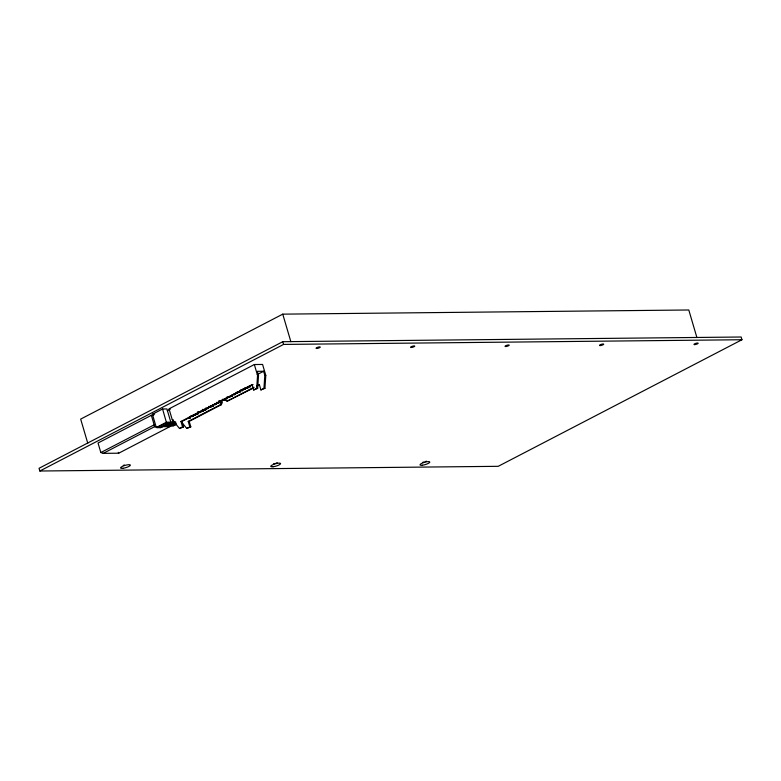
<?xml version="1.0" encoding="UTF-8"?>
<svg xmlns="http://www.w3.org/2000/svg" width="781" height="781" viewBox="0 0 781 781"><rect width="100%" height="100%" fill="white"/><g stroke="black" fill="none" stroke-linecap="round" stroke-linejoin="round"><path stroke-width="1.17" d="M252.048 384.564L253.649 390.002L256.695 388.421L257.554 375.427L254.342 364.532L169.038 408.844L172.25 419.729L179.513 428.505L183.525 426.914L181.924 421.476L180.958 421.486L182.559 426.924L183.525 426.914M253.649 390.002L257.662 388.411L258.521 375.417L257.32 371.326L263.617 371.268L264.818 375.349L263.958 388.352L260.913 389.934L259.312 384.486L257.164 385.599M260.913 389.934L264.935 388.342L265.784 375.339L262.582 364.454L254.342 364.532M188.221 421.408L189.197 421.398L190.798 426.846L189.822 426.856L188.221 421.408L220.418 404.685L221.033 402.801L220.349 400.468M189.197 421.398L221.384 404.675L221.999 402.791L221.316 400.458M153.681 415.297L151.348 415.316L98.035 443.012L100.837 452.541L103.229 453.361L118.732 453.205L170.014 426.563L171.068 425.303M169.946 422.833L170.814 422.16L166.929 408.951L162.565 409L152.412 414.272L156.298 427.48L160.798 427.578L169.946 422.833L166.548 422.872L157.411 427.617M696.906 337.558L688.793 309.989L282.751 314.147L80.668 419.104L87.765 443.227M282.781 341.697L39.05 468.288L39.851 471.011L498.219 466.316L741.95 339.735L741.149 337.011L282.781 341.697L283.581 344.421L741.95 339.735M39.851 471.011L283.581 344.421M167.251 410.757L170.297 409.176M100.837 452.541L154.16 424.844L151.348 415.316M103.229 453.361L154.511 426.729L156.893 426.699M257.252 374.577L263.617 371.268M160.661 427.432L170.814 422.16L166.451 422.199L156.298 427.48L160.798 427.578M164.645 425.772L173.782 421.018L173.88 421.691L165.757 425.909L164.645 425.772L168.52 425.723L175.627 422.033M165.757 425.909L168.667 425.879L175.774 422.189M176.555 424.249L173.509 425.83L169.487 425.713L175.579 422.55M170.6 425.86L175.676 423.224M193.063 415.082L193.044 415.336M202.474 409.361L202.875 409.986L203.861 409.713M211.114 405.7L211.095 405.964M224.743 398.622L224.723 398.886M242.803 389.25L242.774 389.504M180.958 421.486L252.38 384.477L252.575 385.209L251.667 384.848L252.351 384.838L252.068 385.472M169.487 425.713L173.362 425.674L176.408 424.093M181.924 421.476L253.015 384.555M189.031 417.376L189.432 418.001L190.427 417.737L190.418 416.995L189.744 417.005L189.939 417.737M193.005 416.39L191.609 416.039L192.009 416.663L193.005 416.39L193.005 415.658L192.321 415.668L192.516 416.4M194.196 414.701L194.586 415.326L195.582 415.053L195.582 414.32L194.899 414.33L195.094 415.062M196.773 413.354L197.173 413.979L198.159 413.715L198.159 412.983L197.486 412.983L197.681 413.715M200.737 412.378L199.35 412.017L199.751 412.641L200.737 412.378L200.737 411.646L200.063 411.646L200.258 412.378M203.324 411.04L201.928 410.679L202.328 411.304L203.324 411.04L203.324 410.298L202.64 410.308L202.835 411.04M204.505 409.342L204.905 409.966L205.901 409.693L205.901 408.961L205.218 408.971L205.413 409.703M207.092 407.994L207.492 408.629L208.478 408.356L208.478 407.623L207.805 407.633L208 408.365M211.055 407.018L209.669 406.657L210.069 407.282L211.055 407.018L211.055 406.286L210.382 406.286L210.577 407.018M212.247 405.319L212.647 405.944L213.643 405.681L213.633 404.939M214.824 403.982L215.224 404.607L216.22 404.333L216.22 403.601L215.536 403.611L215.732 404.343M218.797 402.996L217.411 402.635L217.801 403.269L218.797 402.996L218.797 402.264L218.114 402.274L218.309 403.006M221.726 401.473L220.34 401.112L220.74 401.746L221.726 401.473L221.726 400.741L221.052 400.741L221.248 401.483M224.684 399.94L223.288 399.579L223.688 400.204L224.684 399.94L224.684 399.208L224.001 399.208L224.196 399.94M227.261 398.603L225.875 398.242L226.275 398.866L227.261 398.603L227.261 397.861L226.588 397.871L226.783 398.603M228.452 396.904L228.853 397.529L229.839 397.256L229.839 396.523L229.165 396.533L229.36 397.265M231.03 395.557L231.43 396.192L232.426 395.918L232.416 395.186L231.742 395.196L231.937 395.928M235.003 394.581L233.607 394.22L234.007 394.844L235.003 394.581L235.003 393.849M236.194 392.882L236.584 393.507L237.58 393.243L237.58 392.501L236.897 392.511L237.092 393.243M238.771 391.545L239.171 392.169L240.157 391.896L240.157 391.164L239.484 391.174L239.679 391.906M242.745 390.559L241.349 390.197L241.749 390.832L242.745 390.559L242.735 389.826L242.061 389.836L242.256 390.568M245.322 389.221L243.926 388.86L244.326 389.485L245.322 389.221L245.322 388.489L244.638 388.489L244.834 389.221M246.513 387.522L246.903 388.147L247.899 387.884L247.899 387.142L247.216 387.151L247.411 387.884M249.09 386.185L249.49 386.81L250.476 386.536L250.476 385.804L249.803 385.814L249.998 386.546M189.432 418.001L190.427 417.737M194.586 415.326L195.582 415.053M197.173 413.979L198.159 413.715M204.905 409.966L205.901 409.693M207.492 408.629L208.478 408.356M212.647 405.944L213.643 405.681M215.224 404.607L216.22 404.333M228.853 397.529L229.839 397.256M231.43 396.192L232.426 395.918M237.58 393.243L236.584 393.507M239.171 392.169L240.157 391.896M246.903 388.147L247.899 387.884M249.49 386.81L250.476 386.536M226.675 400.36L225.699 400.37L227.115 401.209L253.942 387.269M253.845 387.825L227.115 401.209M257.066 386.146L259.204 385.033M179.513 428.505L182.559 426.924M181.69 422.287L186.776 428.437L189.822 426.856M190.798 426.846L186.776 428.437M257.554 375.427L258.521 375.417M264.818 375.349L265.784 375.339M245.869 387.903L244.873 388.167L245.156 387.532M256.695 388.421L257.662 388.411M263.958 388.352L264.935 388.342M240.216 390.588L240.704 389.846M238.127 391.925L237.131 392.189L237.414 391.554M235.55 393.263L235.042 393.526M227.808 397.275L226.812 397.549L227.095 396.914M222.165 399.96L222.644 399.228M221.033 402.801L221.999 402.791M220.418 404.685L221.384 404.675M202.875 409.986L203.148 409.351M152.412 414.272L154.589 414.252M172.25 419.729L173.216 419.719M161.667 426.651L170.014 426.563M118.282 452.355L118.732 453.205M249.764 386.175L249.969 386.8M247.186 387.513L247.392 388.147M239.445 391.535L239.65 392.16M231.713 395.557L231.918 396.182M229.126 396.894L229.331 397.519M218.983 401.131L219.188 401.756M215.507 403.972L215.712 404.597M212.93 405.31L213.135 405.944M207.766 407.994L207.971 408.619M205.735 408.014L205.94 408.639M205.188 409.332L205.393 409.957M197.993 412.026L198.198 412.661M197.447 413.354L197.652 413.979M194.869 414.691L195.074 415.316M189.715 417.366L189.92 418.001M282.751 314.147L290.864 341.707M162.565 409L166.548 422.872M234.32 393.849L234.515 394.581M219.012 400.77L219.207 401.502L219.695 400.76M212.959 404.948L213.154 405.681M198.023 411.665L198.218 412.397L198.706 411.665M154.16 424.844L154.511 426.729M243.281 388.508L243.281 389.241M216.757 402.283L216.767 403.016M209.025 406.305L209.025 407.038M201.283 410.318L201.283 411.06M190.964 415.677L190.964 416.419M426.455 461.171A5.106 1.201 -16.4 0 1 425.255 461.62M423.985 462.01A5.106 1.201 -16.4 0 1 422.716 462.303M124.54 465.076A5.106 1.201 -16.4 0 1 123.271 465.369M277.216 462.694A5.106 1.201 -16.4 0 1 276.015 463.143M274.746 463.533A5.106 1.201 -16.4 0 1 273.477 463.836M122.9 468.288A5.106 1.201 -16.4 0 0 130.368 465.183A5.106 1.201 -16.4 0 0 123.095 466.072A5.106 1.201 -16.4 0 0 122.9 468.288M273.106 466.755A5.106 1.201 -16.4 0 0 280.574 463.65A5.106 1.201 -16.4 0 0 273.301 464.529A5.106 1.201 -16.4 0 0 273.106 466.755M422.345 465.222A5.106 1.201 -16.4 0 0 429.814 462.118A5.106 1.201 -16.4 0 0 422.541 463.006A5.106 1.201 -16.4 0 0 422.345 465.222M600.501 345.544A2.187 0.517 -16.4 0 0 603.703 344.216A2.187 0.517 -16.4 0 0 600.579 344.597A2.187 0.517 -16.4 0 0 600.501 345.544M694.719 344.606A2.187 0.517 -16.4 0 0 698.155 343.337A2.187 0.517 -16.4 0 0 695.363 343.513A2.187 0.517 -16.4 0 0 694.719 344.606M506.01 346.51A2.187 0.517 -16.4 0 0 509.212 345.182A2.187 0.517 -16.4 0 0 506.098 345.563A2.187 0.517 -16.4 0 0 506.01 346.51M411.528 347.477A2.187 0.517 -16.4 0 0 414.731 346.149A2.187 0.517 -16.4 0 0 411.616 346.53A2.187 0.517 -16.4 0 0 411.528 347.477M317.047 348.443A2.187 0.517 -16.4 0 0 320.249 347.115A2.187 0.517 -16.4 0 0 317.135 347.496A2.187 0.517 -16.4 0 0 317.047 348.443"/></g></svg>
